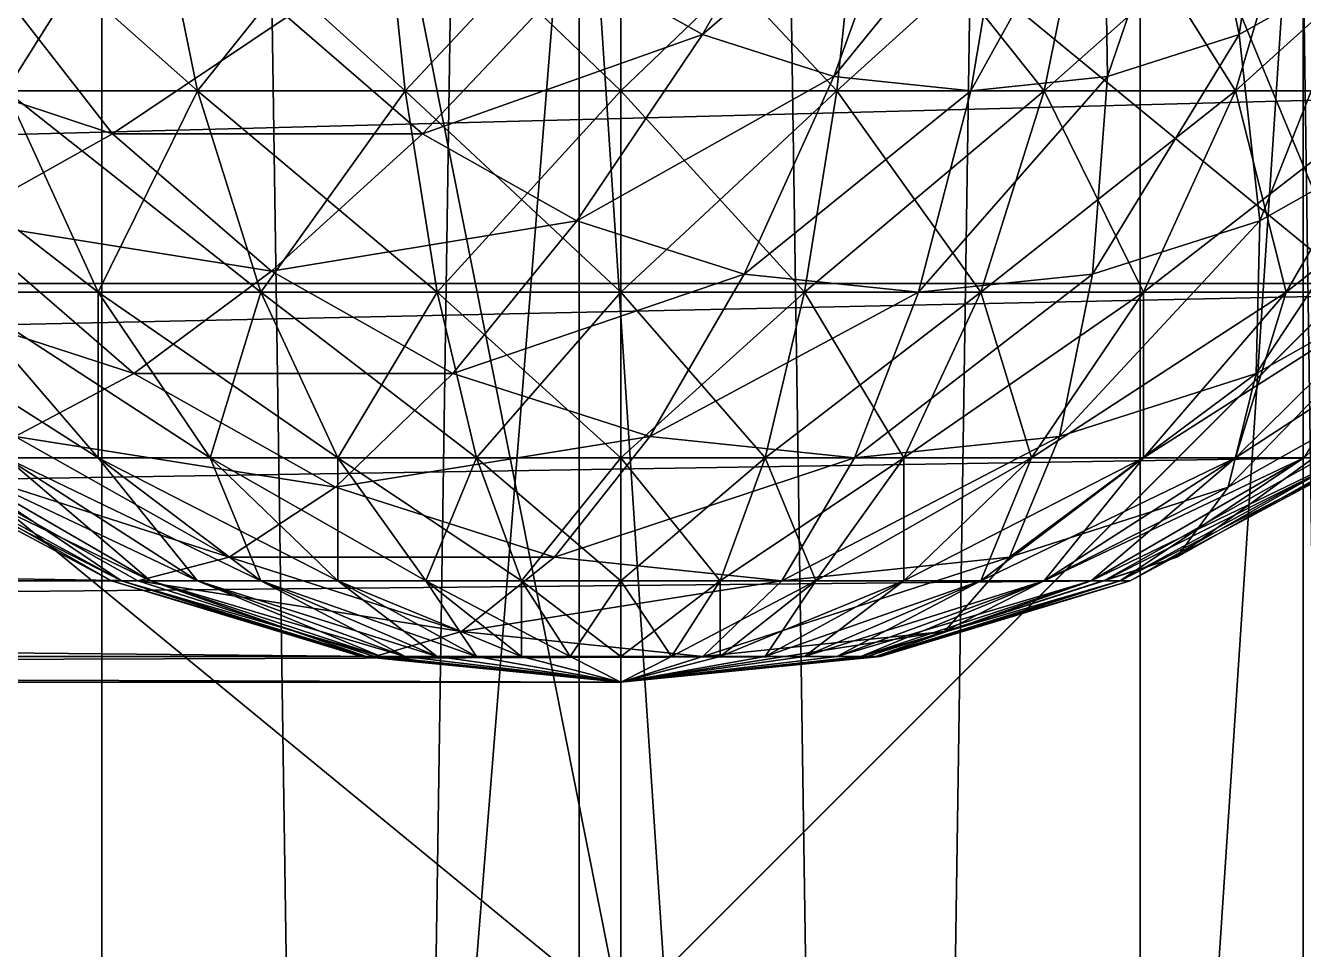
# Model space of a CAD drawing. Header units: millimetres. Extents: x -510 to 550, y -577 to 577.
# Drawn here: x 41.42 to 49.1, y 415.39 to 420.95 of the extents above; entities that cross this region are included whole.
import ezdxf

# ---------------------------------------------------------------- set-up
doc = ezdxf.new("R2010")
doc.units = ezdxf.units.MM
for name, color, linetype, true_color in [('arm_base_visual_0', 7, 'Continuous', 0xd6dee3), ('link1_visual_1', 7, 'Continuous', 0xd6dee3), ('main_case_cover', 7, 'Continuous', 0xd6dee3), ('main_case_floor_front', 7, 'Continuous', 0xd6dee3), ('middle_left_fork_-1', 7, 'Continuous', 0x5c6b75), ('middle_left_fork_top', 7, 'Continuous', 0x5c6b75), ('middle_left_support_collision', 7, 'Continuous', 0x5c6b75), ('reference_link1_joint_cover', 7, 'Continuous', 0xd6dee3), ('structure_left_middle_bridge', 7, 'Continuous', 0x5c6b75)]:
    doc.layers.add(name, color=color, linetype=linetype, true_color=true_color)

msp = doc.modelspace()

# ---------------------------------------------------------------- linework, layer by layer
at = {"layer": 'arm_base_visual_0', "true_color": 0xd6dee3}
for points in [[(-14, 356, 180), (54, 424, 180), (54, 356, 180)], [(-14, 356, 180), (-14, 424, 180), (54, 424, 180)], [(-14, 356, 220), (54, 356, 220), (54, 424, 220)], [(-14, 356, 220), (54, 424, 220), (-14, 424, 220)]]:
    msp.add_3dface(points, dxfattribs=at)
at = {"layer": 'link1_visual_1', "true_color": 0xd6dee3}
for points in [[(39.6424, 419.3969, 304.6447), (35.9095, 428.4089, 312.2215), (43.097, 424.5671, 312.2215)], [(49.3969, 419.3969, 312.2215), (43.097, 424.5671, 312.2215), (45.664, 428.4089, 320.8658)], [(49.3969, 419.3969, 312.2215), (45.664, 428.4089, 320.8658), (52.6641, 422.6641, 320.8658)], [(43.097, 424.5671, 367.7785), (33.5299, 422.6641, 375.3553), (39.6424, 419.3969, 375.3553)], [(45, 415, 304.6447), (39.6424, 419.3969, 304.6447), (43.097, 424.5671, 312.2215)], [(49.3969, 419.3969, 367.7785), (43.097, 424.5671, 367.7785), (39.6424, 419.3969, 375.3553)], [(45, 415, 304.6447), (43.097, 424.5671, 312.2215), (49.3969, 419.3969, 312.2215)], [(52.6641, 422.6641, 359.1342), (43.097, 424.5671, 367.7785), (49.3969, 419.3969, 367.7785)], [(45, 415, 375.3553), (39.6424, 419.3969, 375.3553), (35.4329, 413.097, 381.5735)], [(39.6424, 409.6424, 298.4265), (39.6424, 419.3969, 304.6447), (45, 415, 304.6447)], [(49.3969, 419.3969, 367.7785), (39.6424, 419.3969, 375.3553), (45, 415, 375.3553)], [(49.3969, 409.6424, 304.6447), (45, 415, 304.6447), (49.3969, 419.3969, 312.2215)], [(54.5671, 413.097, 367.7785), (49.3969, 419.3969, 367.7785), (45, 415, 375.3553)]]:
    msp.add_3dface(points, dxfattribs=at)
at = {"layer": 'main_case_cover', "true_color": 0xd6dee3}
for points in [[(-46, 327, 460), (326, 453, 460), (326, 327, 460)], [(-46, 327, 460), (-46, 453, 460), (326, 453, 460)], [(-46, 327, 466), (326, 327, 466), (326, 453, 466)], [(-46, 327, 466), (326, 453, 466), (-46, 453, 466)]]:
    msp.add_3dface(points, dxfattribs=at)
at = {"layer": 'main_case_floor_front', "true_color": 0xd6dee3}
for points in [[(-40, 327, 114), (320, 447, 114), (320, 327, 114)], [(-40, 327, 114), (-40, 447, 114), (320, 447, 114)], [(-40, 327, 120), (320, 327, 120), (320, 447, 120)], [(-40, 327, 120), (320, 447, 120), (-40, 447, 120)]]:
    msp.add_3dface(points, dxfattribs=at)
at = {"layer": 'middle_left_fork_-1', "true_color": 0x5c6b75}
for points in [[(48.717, 420.8938, -139.2274), (48.9508, 422.4545, -138.5261), (48.4487, 422.1716, -138.3587)], [(48.717, 420.8938, -139.2274), (49.446, 421.3045, -139.4704), (48.9508, 422.4545, -138.5261)], [(44.7609, 421.3045, -137.9087), (45.4899, 420.8938, -138.1517), (46.2258, 422.1716, -137.6178)], [(45.4899, 420.8938, -138.1517), (46.7706, 421.9974, -137.7994), (46.2258, 422.1716, -137.6178)], [(47.9261, 420.6408, -138.9638), (48.4487, 422.1716, -138.3587), (47.9039, 421.9974, -138.1771)], [(47.9261, 420.6408, -138.9638), (48.717, 420.8938, -139.2274), (48.4487, 422.1716, -138.3587)], [(45.4899, 420.8938, -138.1517), (46.2809, 420.6408, -138.4154), (46.7706, 421.9974, -137.7994)], [(46.2809, 420.6408, -138.4154), (47.3373, 421.9385, -137.9882), (46.7706, 421.9974, -137.7994)], [(47.1035, 420.5554, -138.6896), (47.9261, 420.6408, -138.9638), (47.9039, 421.9974, -138.1771)], [(47.1035, 420.5554, -138.6896), (47.9039, 421.9974, -138.1771), (47.3373, 421.9385, -137.9882)], [(6.3104, 420.5554, -282.1035), (7.0118, 421.9385, -282.3373), (52.0118, 421.9385, -147.3373)], [(6.3104, 420.5554, -282.1035), (52.0118, 421.9385, -147.3373), (51.3104, 420.5554, -147.1035)], [(46.2809, 420.6408, -138.4154), (47.1035, 420.5554, -138.6896), (47.3373, 421.9385, -137.9882)], [(40.1381, 420.8938, -140.1523), (41.9434, 420.2965, -139.2961), (41.1586, 421.3045, -139.0345)], [(41.1586, 421.3045, -139.0345), (41.9434, 420.2965, -139.2961), (42.9941, 421, -138.3685)], [(42.9941, 421, -138.3685), (43.8074, 420.2965, -138.6396), (44.7609, 421.3045, -137.9087)], [(43.8074, 420.2965, -138.6396), (45.4899, 420.8938, -138.1517), (44.7609, 421.3045, -137.9087)], [(48.8425, 419.7737, -140.318), (49.446, 421.3045, -139.4704), (48.717, 420.8938, -139.2274)], [(48.8425, 419.7737, -140.318), (49.7704, 420.2965, -140.6273), (49.446, 421.3045, -139.4704)], [(41.9434, 420.2965, -139.2961), (43.8074, 420.2965, -138.6396), (42.9941, 421, -138.3685)], [(40.1381, 420.8938, -140.1523), (41.0101, 419.7737, -140.443), (41.9434, 420.2965, -139.2961)], [(43.8074, 420.2965, -138.6396), (44.7352, 419.7737, -138.9489), (45.4899, 420.8938, -138.1517)], [(44.7352, 419.7737, -138.9489), (46.2809, 420.6408, -138.4154), (45.4899, 420.8938, -138.1517)], [(47.8358, 419.4518, -139.9824), (48.8425, 419.7737, -140.318), (48.717, 420.8938, -139.2274)], [(47.8358, 419.4518, -139.9824), (48.717, 420.8938, -139.2274), (47.9261, 420.6408, -138.9638)], [(44.7352, 419.7737, -138.9489), (45.7419, 419.4518, -139.2844), (46.2809, 420.6408, -138.4154)], [(45.7419, 419.4518, -139.2844), (47.1035, 420.5554, -138.6896), (46.2809, 420.6408, -138.4154)], [(46.7889, 419.3431, -139.6334), (47.8358, 419.4518, -139.9824), (47.9261, 420.6408, -138.9638)], [(46.7889, 419.3431, -139.6334), (47.9261, 420.6408, -138.9638), (47.1035, 420.5554, -138.6896)], [(5.3666, 419.3431, -281.7889), (6.3104, 420.5554, -282.1035), (51.3104, 420.5554, -147.1035)], [(5.3666, 419.3431, -281.7889), (51.3104, 420.5554, -147.1035), (50.3666, 419.3431, -146.7889)], [(45.7419, 419.4518, -139.2844), (46.7889, 419.3431, -139.6334), (47.1035, 420.5554, -138.6896)], [(41.0101, 419.7737, -140.443), (42.8996, 419.4693, -139.6149), (41.9434, 420.2965, -139.2961)], [(41.9434, 420.2965, -139.2961), (42.8996, 419.4693, -139.6149), (43.8074, 420.2965, -138.6396)], [(42.8996, 419.4693, -139.6149), (44.7352, 419.7737, -138.9489), (43.8074, 420.2965, -138.6396)], [(48.8204, 418.8546, -141.5885), (49.9114, 419.4693, -141.9521), (49.7704, 420.2965, -140.6273)], [(48.8204, 418.8546, -141.5885), (49.7704, 420.2965, -140.6273), (48.8425, 419.7737, -140.318)], [(40.2301, 419.4518, -141.7649), (42.0726, 418.8546, -140.7971), (41.0101, 419.7737, -140.443)], [(41.0101, 419.7737, -140.443), (42.0726, 418.8546, -140.7971), (42.8996, 419.4693, -139.6149)], [(42.8996, 419.4693, -139.6149), (43.9906, 418.8546, -139.9786), (44.7352, 419.7737, -138.9489)], [(43.9906, 418.8546, -139.9786), (45.7419, 419.4518, -139.2844), (44.7352, 419.7737, -138.9489)], [(47.6366, 418.4761, -141.1939), (48.8204, 418.8546, -141.5885), (48.8425, 419.7737, -140.318)], [(47.6366, 418.4761, -141.1939), (48.8425, 419.7737, -140.318), (47.8358, 419.4518, -139.9824)], [(40.2301, 419.4518, -141.7649), (41.3581, 418.4761, -142.1409), (42.0726, 418.8546, -140.7971)], [(42.0726, 418.8546, -140.7971), (43.9906, 418.8546, -139.9786), (42.8996, 419.4693, -139.6149)], [(43.9906, 418.8546, -139.9786), (45.1744, 418.4761, -140.3732), (45.7419, 419.4518, -139.2844)], [(45.1744, 418.4761, -140.3732), (46.7889, 419.3431, -139.6334), (45.7419, 419.4518, -139.2844)], [(46.4055, 418.3482, -140.7835), (47.6366, 418.4761, -141.1939), (47.8358, 419.4518, -139.9824)], [(46.4055, 418.3482, -140.7835), (47.8358, 419.4518, -139.9824), (46.7889, 419.3431, -139.6334)], [(48.6514, 418.1716, -142.9901), (49.8636, 418.8546, -143.3941), (49.9114, 419.4693, -141.9521)], [(48.6514, 418.1716, -142.9901), (49.9114, 419.4693, -141.9521), (48.8204, 418.8546, -141.5885)], [(4.2165, 418.3482, -281.4055), (5.3666, 419.3431, -281.7889), (50.3666, 419.3431, -146.7889)], [(4.2165, 418.3482, -281.4055), (50.3666, 419.3431, -146.7889), (49.2165, 418.3482, -146.4055)], [(45.1744, 418.4761, -140.3732), (46.4055, 418.3482, -140.7835), (46.7889, 419.3431, -139.6334)], [(41.3581, 418.4761, -142.1409), (43.2848, 418.1716, -141.2012), (42.0726, 418.8546, -140.7971)], [(42.0726, 418.8546, -140.7971), (43.2848, 418.1716, -141.2012), (43.9906, 418.8546, -139.9786)], [(43.2848, 418.1716, -141.2012), (45.1744, 418.4761, -140.3732), (43.9906, 418.8546, -139.9786)], [(47.336, 417.751, -142.5516), (48.6514, 418.1716, -142.9901), (48.8204, 418.8546, -141.5885)], [(47.336, 417.751, -142.5516), (48.8204, 418.8546, -141.5885), (47.6366, 418.4761, -141.1939)], [(48.3421, 417.751, -144.4689), (49.629, 418.4761, -144.8979), (49.8636, 418.8546, -143.3941)], [(48.3421, 417.751, -144.4689), (49.8636, 418.8546, -143.3941), (48.6514, 418.1716, -142.9901)], [(40.7835, 418.3482, -143.5945), (42.645, 417.751, -142.5698), (41.3581, 418.4761, -142.1409)], [(41.3581, 418.4761, -142.1409), (42.645, 417.751, -142.5698), (43.2848, 418.1716, -141.2012)], [(43.2848, 418.1716, -141.2012), (44.6002, 417.751, -141.6397), (45.1744, 418.4761, -140.3732)], [(44.6002, 417.751, -141.6397), (46.4055, 418.3482, -140.7835), (45.1744, 418.4761, -140.3732)], [(45.9681, 417.609, -142.0956), (47.336, 417.751, -142.5516), (47.6366, 418.4761, -141.1939)], [(45.9681, 417.609, -142.0956), (47.6366, 418.4761, -141.1939), (46.4055, 418.3482, -140.7835)], [(47.9044, 417.609, -145.9681), (49.2165, 418.3482, -146.4055), (49.629, 418.4761, -144.8979)], [(47.9044, 417.609, -145.9681), (49.629, 418.4761, -144.8979), (48.3421, 417.751, -144.4689)], [(-4.2165, 418.3482, -278.5945), (-2.9044, 417.609, -279.0319), (42.0956, 417.609, -144.0319)], [(-4.2165, 418.3482, -278.5945), (42.0956, 417.609, -144.0319), (40.7835, 418.3482, -143.5945)], [(2.9044, 417.609, -280.9681), (4.2165, 418.3482, -281.4055), (49.2165, 418.3482, -146.4055)], [(2.9044, 417.609, -280.9681), (49.2165, 418.3482, -146.4055), (47.9044, 417.609, -145.9681)], [(40.7835, 418.3482, -143.5945), (42.0956, 417.609, -144.0319), (42.645, 417.751, -142.5698)], [(44.6002, 417.751, -141.6397), (45.9681, 417.609, -142.0956), (46.4055, 418.3482, -140.7835)], [(42.645, 417.751, -142.5698), (44.6002, 417.751, -141.6397), (43.2848, 418.1716, -141.2012)], [(46.9457, 417.3045, -144.0034), (48.3421, 417.751, -144.4689), (48.6514, 418.1716, -142.9901)], [(46.9457, 417.3045, -144.0034), (48.6514, 418.1716, -142.9901), (47.336, 417.751, -142.5516)], [(42.0956, 417.609, -144.0319), (44.0414, 417.3045, -143.0353), (42.645, 417.751, -142.5698)], [(42.645, 417.751, -142.5698), (44.0414, 417.3045, -143.0353), (44.6002, 417.751, -141.6397)], [(44.0414, 417.3045, -143.0353), (45.9681, 417.609, -142.0956), (44.6002, 417.751, -141.6397)], [(45.4935, 417.1537, -143.5194), (46.9457, 417.3045, -144.0034), (47.336, 417.751, -142.5516)], [(45.4935, 417.1537, -143.5194), (47.336, 417.751, -142.5516), (45.9681, 417.609, -142.0956)], [(46.4806, 417.1537, -145.4935), (47.9044, 417.609, -145.9681), (48.3421, 417.751, -144.4689)], [(46.4806, 417.1537, -145.4935), (48.3421, 417.751, -144.4689), (46.9457, 417.3045, -144.0034)], [(-2.9044, 417.609, -279.0319), (-1.4806, 417.1537, -279.5065), (43.5194, 417.1537, -144.5065)], [(-2.9044, 417.609, -279.0319), (43.5194, 417.1537, -144.5065), (42.0956, 417.609, -144.0319)], [(1.4806, 417.1537, -280.4935), (2.9044, 417.609, -280.9681), (47.9044, 417.609, -145.9681)], [(1.4806, 417.1537, -280.4935), (47.9044, 417.609, -145.9681), (46.4806, 417.1537, -145.4935)], [(42.0956, 417.609, -144.0319), (43.5194, 417.1537, -144.5065), (44.0414, 417.3045, -143.0353)], [(44.0414, 417.3045, -143.0353), (45.4935, 417.1537, -143.5194), (45.9681, 417.609, -142.0956)], [(43.5194, 417.1537, -144.5065), (45.4935, 417.1537, -143.5194), (44.0414, 417.3045, -143.0353)], [(45, 417, -145), (46.4806, 417.1537, -145.4935), (46.9457, 417.3045, -144.0034)], [(45, 417, -145), (46.9457, 417.3045, -144.0034), (45.4935, 417.1537, -143.5194)], [(-1.4806, 417.1537, -279.5065), (0, 417, -280), (45, 417, -145)], [(-1.4806, 417.1537, -279.5065), (45, 417, -145), (43.5194, 417.1537, -144.5065)], [(0, 417, -280), (1.4806, 417.1537, -280.4935), (46.4806, 417.1537, -145.4935)], [(0, 417, -280), (46.4806, 417.1537, -145.4935), (45, 417, -145)], [(43.5194, 417.1537, -144.5065), (45, 417, -145), (45.4935, 417.1537, -143.5194)]]:
    msp.add_3dface(points, dxfattribs=at)
at = {"layer": 'middle_left_fork_top', "true_color": 0x5c6b75}
for points in [[(42.1716, 421.9385, -138.1716), (40.8938, 421.9385, -138.8546), (41.3045, 420.5554, -139.4693)], [(40.8938, 421.9385, -151.1454), (42.1716, 421.9385, -151.8284), (42.4545, 420.5554, -151.1454)], [(40.8938, 421.9385, -151.1454), (42.4545, 420.5554, -151.1454), (41.3045, 420.5554, -150.5307)], [(42.1716, 421.9385, -138.1716), (41.3045, 420.5554, -139.4693), (42.4545, 420.5554, -138.8546)], [(43.5581, 421.9385, -137.751), (42.1716, 421.9385, -138.1716), (42.4545, 420.5554, -138.8546)], [(42.1716, 421.9385, -151.8284), (43.5581, 421.9385, -152.249), (43.7023, 420.5554, -151.5239)], [(42.1716, 421.9385, -151.8284), (43.7023, 420.5554, -151.5239), (42.4545, 420.5554, -151.1454)], [(43.5581, 421.9385, -137.751), (42.4545, 420.5554, -138.8546), (43.7023, 420.5554, -138.4761)], [(45, 421.9385, -137.609), (43.5581, 421.9385, -137.751), (43.7023, 420.5554, -138.4761)], [(43.5581, 421.9385, -152.249), (45, 421.9385, -152.391), (45, 420.5554, -151.6518)], [(43.5581, 421.9385, -152.249), (45, 420.5554, -151.6518), (43.7023, 420.5554, -151.5239)], [(45, 421.9385, -137.609), (43.7023, 420.5554, -138.4761), (45, 420.5554, -138.3482)], [(46.4419, 421.9385, -137.751), (45, 421.9385, -137.609), (45, 420.5554, -138.3482)], [(46.4419, 421.9385, -137.751), (45, 420.5554, -138.3482), (46.2977, 420.5554, -138.4761)], [(45, 421.9385, -152.391), (46.4419, 421.9385, -152.249), (46.2977, 420.5554, -151.5239)], [(45, 421.9385, -152.391), (46.2977, 420.5554, -151.5239), (45, 420.5554, -151.6518)], [(47.8284, 421.9385, -138.1716), (46.4419, 421.9385, -137.751), (46.2977, 420.5554, -138.4761)], [(47.8284, 421.9385, -138.1716), (46.2977, 420.5554, -138.4761), (47.5455, 420.5554, -138.8546)], [(46.4419, 421.9385, -152.249), (47.5455, 420.5554, -151.1454), (46.2977, 420.5554, -151.5239)], [(46.4419, 421.9385, -152.249), (47.8284, 421.9385, -151.8284), (47.5455, 420.5554, -151.1454)], [(49.1062, 421.9385, -138.8546), (47.8284, 421.9385, -138.1716), (47.5455, 420.5554, -138.8546)], [(49.1062, 421.9385, -138.8546), (47.5455, 420.5554, -138.8546), (48.6955, 420.5554, -139.4693)], [(47.8284, 421.9385, -151.8284), (48.6955, 420.5554, -150.5307), (47.5455, 420.5554, -151.1454)], [(47.8284, 421.9385, -151.8284), (49.1062, 421.9385, -151.1454), (48.6955, 420.5554, -150.5307)], [(50.2263, 421.9385, -139.7737), (49.1062, 421.9385, -138.8546), (48.6955, 420.5554, -139.4693)], [(50.2263, 421.9385, -139.7737), (48.6955, 420.5554, -139.4693), (49.7035, 420.5554, -140.2965)], [(49.1062, 421.9385, -151.1454), (49.7035, 420.5554, -149.7035), (48.6955, 420.5554, -150.5307)], [(40.2965, 420.5554, -149.7035), (41.3045, 420.5554, -150.5307), (41.8572, 419.3431, -149.7035)], [(40.2965, 420.5554, -149.7035), (41.8572, 419.3431, -149.7035), (41, 419.3431, -149)], [(41.3045, 420.5554, -139.4693), (41, 419.3431, -141), (41.8572, 419.3431, -140.2965)], [(42.4545, 420.5554, -138.8546), (41.3045, 420.5554, -139.4693), (41.8572, 419.3431, -140.2965)], [(41.3045, 420.5554, -150.5307), (42.4545, 420.5554, -151.1454), (42.8352, 419.3431, -150.2263)], [(41.3045, 420.5554, -150.5307), (42.8352, 419.3431, -150.2263), (41.8572, 419.3431, -149.7035)], [(42.4545, 420.5554, -138.8546), (41.8572, 419.3431, -140.2965), (42.8352, 419.3431, -139.7737)], [(43.7023, 420.5554, -138.4761), (42.4545, 420.5554, -138.8546), (42.8352, 419.3431, -139.7737)], [(42.4545, 420.5554, -151.1454), (43.7023, 420.5554, -151.5239), (43.8964, 419.3431, -150.5482)], [(42.4545, 420.5554, -151.1454), (43.8964, 419.3431, -150.5482), (42.8352, 419.3431, -150.2263)], [(43.7023, 420.5554, -138.4761), (42.8352, 419.3431, -139.7737), (43.8964, 419.3431, -139.4518)], [(45, 420.5554, -138.3482), (43.7023, 420.5554, -138.4761), (43.8964, 419.3431, -139.4518)], [(43.7023, 420.5554, -151.5239), (45, 420.5554, -151.6518), (45, 419.3431, -150.6569)], [(43.7023, 420.5554, -151.5239), (45, 419.3431, -150.6569), (43.8964, 419.3431, -150.5482)], [(45, 420.5554, -138.3482), (43.8964, 419.3431, -139.4518), (45, 419.3431, -139.3431)], [(46.2977, 420.5554, -138.4761), (45, 420.5554, -138.3482), (45, 419.3431, -139.3431)], [(46.2977, 420.5554, -138.4761), (45, 419.3431, -139.3431), (46.1036, 419.3431, -139.4518)], [(45, 420.5554, -151.6518), (46.2977, 420.5554, -151.5239), (46.1036, 419.3431, -150.5482)], [(45, 420.5554, -151.6518), (46.1036, 419.3431, -150.5482), (45, 419.3431, -150.6569)], [(47.5455, 420.5554, -138.8546), (46.2977, 420.5554, -138.4761), (46.1036, 419.3431, -139.4518)], [(47.5455, 420.5554, -138.8546), (46.1036, 419.3431, -139.4518), (47.1648, 419.3431, -139.7737)], [(46.2977, 420.5554, -151.5239), (47.1648, 419.3431, -150.2263), (46.1036, 419.3431, -150.5482)], [(46.2977, 420.5554, -151.5239), (47.5455, 420.5554, -151.1454), (47.1648, 419.3431, -150.2263)], [(48.6955, 420.5554, -139.4693), (47.5455, 420.5554, -138.8546), (47.1648, 419.3431, -139.7737)], [(48.6955, 420.5554, -139.4693), (47.1648, 419.3431, -139.7737), (48.1428, 419.3431, -140.2965)], [(47.5455, 420.5554, -151.1454), (48.1428, 419.3431, -149.7035), (47.1648, 419.3431, -150.2263)], [(47.5455, 420.5554, -151.1454), (48.6955, 420.5554, -150.5307), (48.1428, 419.3431, -149.7035)], [(49.7035, 420.5554, -140.2965), (48.6955, 420.5554, -139.4693), (48.1428, 419.3431, -140.2965)], [(49.7035, 420.5554, -140.2965), (48.1428, 419.3431, -140.2965), (49, 419.3431, -141)], [(48.6955, 420.5554, -150.5307), (49, 419.3431, -149), (48.1428, 419.3431, -149.7035)], [(48.6955, 420.5554, -150.5307), (49.7035, 420.5554, -149.7035), (49, 419.3431, -149)], [(50.5307, 420.5554, -141.3045), (49.7035, 420.5554, -140.2965), (49, 419.3431, -141)], [(50.5307, 420.5554, -141.3045), (49, 419.3431, -141), (49.7035, 419.3431, -141.8572)], [(49.7035, 420.5554, -149.7035), (49.7035, 419.3431, -148.1428), (49, 419.3431, -149)], [(40.2965, 419.3431, -148.1428), (41, 419.3431, -149), (41.8572, 418.3482, -148.1428)], [(40.2965, 419.3431, -148.1428), (41.8572, 418.3482, -148.1428), (41.3045, 418.3482, -147.4693)], [(41.8572, 419.3431, -140.2965), (41, 419.3431, -141), (41.8572, 418.3482, -141.8572)], [(41, 419.3431, -141), (41.3045, 418.3482, -142.5307), (41.8572, 418.3482, -141.8572)], [(41, 419.3431, -149), (41.8572, 419.3431, -149.7035), (42.5307, 418.3482, -148.6955)], [(41, 419.3431, -149), (42.5307, 418.3482, -148.6955), (41.8572, 418.3482, -148.1428)], [(42.8352, 419.3431, -139.7737), (41.8572, 419.3431, -140.2965), (42.5307, 418.3482, -141.3045)], [(41.8572, 419.3431, -140.2965), (41.8572, 418.3482, -141.8572), (42.5307, 418.3482, -141.3045)], [(41.8572, 419.3431, -149.7035), (42.8352, 419.3431, -150.2263), (43.2991, 418.3482, -149.1062)], [(41.8572, 419.3431, -149.7035), (43.2991, 418.3482, -149.1062), (42.5307, 418.3482, -148.6955)], [(42.8352, 419.3431, -139.7737), (42.5307, 418.3482, -141.3045), (43.2991, 418.3482, -140.8938)], [(43.8964, 419.3431, -139.4518), (42.8352, 419.3431, -139.7737), (43.2991, 418.3482, -140.8938)], [(42.8352, 419.3431, -150.2263), (43.8964, 419.3431, -150.5482), (44.1329, 418.3482, -149.3592)], [(42.8352, 419.3431, -150.2263), (44.1329, 418.3482, -149.3592), (43.2991, 418.3482, -149.1062)], [(43.8964, 419.3431, -139.4518), (43.2991, 418.3482, -140.8938), (44.1329, 418.3482, -140.6408)], [(45, 419.3431, -139.3431), (43.8964, 419.3431, -139.4518), (44.1329, 418.3482, -140.6408)], [(43.8964, 419.3431, -150.5482), (45, 419.3431, -150.6569), (45, 418.3482, -149.4446)], [(43.8964, 419.3431, -150.5482), (45, 418.3482, -149.4446), (44.1329, 418.3482, -149.3592)], [(45, 419.3431, -139.3431), (44.1329, 418.3482, -140.6408), (45, 418.3482, -140.5554)], [(46.1036, 419.3431, -139.4518), (45, 419.3431, -139.3431), (45, 418.3482, -140.5554)], [(46.1036, 419.3431, -139.4518), (45, 418.3482, -140.5554), (45.8671, 418.3482, -140.6408)], [(45, 419.3431, -150.6569), (46.1036, 419.3431, -150.5482), (45.8671, 418.3482, -149.3592)], [(45, 419.3431, -150.6569), (45.8671, 418.3482, -149.3592), (45, 418.3482, -149.4446)], [(47.1648, 419.3431, -139.7737), (46.1036, 419.3431, -139.4518), (45.8671, 418.3482, -140.6408)], [(47.1648, 419.3431, -139.7737), (45.8671, 418.3482, -140.6408), (46.7009, 418.3482, -140.8938)], [(46.1036, 419.3431, -150.5482), (46.7009, 418.3482, -149.1062), (45.8671, 418.3482, -149.3592)], [(46.1036, 419.3431, -150.5482), (47.1648, 419.3431, -150.2263), (46.7009, 418.3482, -149.1062)], [(48.1428, 419.3431, -140.2965), (47.1648, 419.3431, -139.7737), (46.7009, 418.3482, -140.8938)], [(48.1428, 419.3431, -140.2965), (46.7009, 418.3482, -140.8938), (47.4693, 418.3482, -141.3045)], [(47.1648, 419.3431, -150.2263), (47.4693, 418.3482, -148.6955), (46.7009, 418.3482, -149.1062)], [(47.1648, 419.3431, -150.2263), (48.1428, 419.3431, -149.7035), (47.4693, 418.3482, -148.6955)], [(49, 419.3431, -141), (48.1428, 419.3431, -140.2965), (47.4693, 418.3482, -141.3045)], [(49, 419.3431, -141), (47.4693, 418.3482, -141.3045), (48.1428, 418.3482, -141.8572)], [(48.1428, 419.3431, -149.7035), (48.1428, 418.3482, -148.1428), (47.4693, 418.3482, -148.6955)], [(49.7035, 419.3431, -141.8572), (49, 419.3431, -141), (48.1428, 418.3482, -141.8572)], [(49.7035, 419.3431, -141.8572), (48.1428, 418.3482, -141.8572), (48.6955, 418.3482, -142.5307)], [(48.1428, 419.3431, -149.7035), (49, 419.3431, -149), (48.1428, 418.3482, -148.1428)], [(49, 419.3431, -149), (48.6955, 418.3482, -147.4693), (48.1428, 418.3482, -148.1428)], [(50.2263, 419.3431, -142.8352), (49.7035, 419.3431, -141.8572), (48.6955, 418.3482, -142.5307)], [(50.2263, 419.3431, -142.8352), (48.6955, 418.3482, -142.5307), (49.1062, 418.3482, -143.2991)], [(49, 419.3431, -149), (49.7035, 419.3431, -148.1428), (48.6955, 418.3482, -147.4693)], [(49.7035, 419.3431, -148.1428), (49.1062, 418.3482, -146.7009), (48.6955, 418.3482, -147.4693)], [(40.6408, 418.3482, -144.1329), (40.5554, 418.3482, -145), (41.9385, 417.609, -145)], [(40.5554, 418.3482, -145), (40.6408, 418.3482, -145.8671), (41.9974, 417.609, -145.5973)], [(40.5554, 418.3482, -145), (41.9974, 417.609, -145.5973), (41.9385, 417.609, -145)], [(40.8938, 418.3482, -143.2991), (40.6408, 418.3482, -144.1329), (41.9974, 417.609, -144.4027)], [(40.6408, 418.3482, -144.1329), (41.9385, 417.609, -145), (41.9974, 417.609, -144.4027)], [(40.6408, 418.3482, -145.8671), (40.8938, 418.3482, -146.7009), (42.1716, 417.609, -146.1716)], [(40.6408, 418.3482, -145.8671), (42.1716, 417.609, -146.1716), (41.9974, 417.609, -145.5973)], [(41.3045, 418.3482, -142.5307), (40.8938, 418.3482, -143.2991), (42.1716, 417.609, -143.8284)], [(40.8938, 418.3482, -143.2991), (41.9974, 417.609, -144.4027), (42.1716, 417.609, -143.8284)], [(40.8938, 418.3482, -146.7009), (41.3045, 418.3482, -147.4693), (42.4545, 417.609, -146.7009)], [(40.8938, 418.3482, -146.7009), (42.4545, 417.609, -146.7009), (42.1716, 417.609, -146.1716)], [(41.8572, 418.3482, -141.8572), (41.3045, 418.3482, -142.5307), (42.4545, 417.609, -143.2991)], [(41.3045, 418.3482, -142.5307), (42.1716, 417.609, -143.8284), (42.4545, 417.609, -143.2991)], [(41.3045, 418.3482, -147.4693), (41.8572, 418.3482, -148.1428), (42.8352, 417.609, -147.1648)], [(41.3045, 418.3482, -147.4693), (42.8352, 417.609, -147.1648), (42.4545, 417.609, -146.7009)], [(42.5307, 418.3482, -141.3045), (41.8572, 418.3482, -141.8572), (42.8352, 417.609, -142.8352)], [(41.8572, 418.3482, -141.8572), (42.4545, 417.609, -143.2991), (42.8352, 417.609, -142.8352)], [(41.8572, 418.3482, -148.1428), (42.5307, 418.3482, -148.6955), (43.2991, 417.609, -147.5455)], [(41.8572, 418.3482, -148.1428), (43.2991, 417.609, -147.5455), (42.8352, 417.609, -147.1648)], [(43.2991, 418.3482, -140.8938), (42.5307, 418.3482, -141.3045), (43.2991, 417.609, -142.4545)], [(42.5307, 418.3482, -141.3045), (42.8352, 417.609, -142.8352), (43.2991, 417.609, -142.4545)], [(42.5307, 418.3482, -148.6955), (43.2991, 418.3482, -149.1062), (43.8284, 417.609, -147.8284)], [(42.5307, 418.3482, -148.6955), (43.8284, 417.609, -147.8284), (43.2991, 417.609, -147.5455)], [(44.1329, 418.3482, -140.6408), (43.2991, 418.3482, -140.8938), (43.8284, 417.609, -142.1716)], [(43.2991, 418.3482, -140.8938), (43.2991, 417.609, -142.4545), (43.8284, 417.609, -142.1716)], [(43.2991, 418.3482, -149.1062), (44.1329, 418.3482, -149.3592), (44.4027, 417.609, -148.0026)], [(43.2991, 418.3482, -149.1062), (44.4027, 417.609, -148.0026), (43.8284, 417.609, -147.8284)], [(44.1329, 418.3482, -140.6408), (43.8284, 417.609, -142.1716), (44.4027, 417.609, -141.9974)], [(45, 418.3482, -140.5554), (44.1329, 418.3482, -140.6408), (44.4027, 417.609, -141.9974)], [(44.1329, 418.3482, -149.3592), (45, 418.3482, -149.4446), (45, 417.609, -148.0615)], [(44.1329, 418.3482, -149.3592), (45, 417.609, -148.0615), (44.4027, 417.609, -148.0026)], [(45, 418.3482, -140.5554), (44.4027, 417.609, -141.9974), (45, 417.609, -141.9385)], [(45.8671, 418.3482, -140.6408), (45, 418.3482, -140.5554), (45, 417.609, -141.9385)], [(45.8671, 418.3482, -140.6408), (45, 417.609, -141.9385), (45.5973, 417.609, -141.9974)], [(45, 418.3482, -149.4446), (45.8671, 418.3482, -149.3592), (45.5973, 417.609, -148.0026)], [(45, 418.3482, -149.4446), (45.5973, 417.609, -148.0026), (45, 417.609, -148.0615)], [(46.7009, 418.3482, -140.8938), (45.8671, 418.3482, -140.6408), (45.5973, 417.609, -141.9974)], [(46.7009, 418.3482, -140.8938), (45.5973, 417.609, -141.9974), (46.1716, 417.609, -142.1716)], [(45.8671, 418.3482, -149.3592), (46.1716, 417.609, -147.8284), (45.5973, 417.609, -148.0026)], [(45.8671, 418.3482, -149.3592), (46.7009, 418.3482, -149.1062), (46.1716, 417.609, -147.8284)], [(47.4693, 418.3482, -141.3045), (46.7009, 418.3482, -140.8938), (46.1716, 417.609, -142.1716)], [(47.4693, 418.3482, -141.3045), (46.1716, 417.609, -142.1716), (46.7009, 417.609, -142.4545)], [(46.7009, 418.3482, -149.1062), (46.7009, 417.609, -147.5455), (46.1716, 417.609, -147.8284)], [(48.1428, 418.3482, -141.8572), (47.4693, 418.3482, -141.3045), (46.7009, 417.609, -142.4545)], [(48.1428, 418.3482, -141.8572), (46.7009, 417.609, -142.4545), (47.1648, 417.609, -142.8352)], [(46.7009, 418.3482, -149.1062), (47.4693, 418.3482, -148.6955), (46.7009, 417.609, -147.5455)], [(47.4693, 418.3482, -148.6955), (47.1648, 417.609, -147.1648), (46.7009, 417.609, -147.5455)], [(48.6955, 418.3482, -142.5307), (48.1428, 418.3482, -141.8572), (47.1648, 417.609, -142.8352)], [(48.6955, 418.3482, -142.5307), (47.1648, 417.609, -142.8352), (47.5455, 417.609, -143.2991)], [(47.4693, 418.3482, -148.6955), (48.1428, 418.3482, -148.1428), (47.1648, 417.609, -147.1648)], [(48.1428, 418.3482, -148.1428), (47.5455, 417.609, -146.7009), (47.1648, 417.609, -147.1648)], [(49.1062, 418.3482, -143.2991), (48.6955, 418.3482, -142.5307), (47.5455, 417.609, -143.2991)], [(49.1062, 418.3482, -143.2991), (47.5455, 417.609, -143.2991), (47.8284, 417.609, -143.8284)], [(48.1428, 418.3482, -148.1428), (48.6955, 418.3482, -147.4693), (47.5455, 417.609, -146.7009)], [(48.6955, 418.3482, -147.4693), (47.8284, 417.609, -146.1716), (47.5455, 417.609, -146.7009)], [(49.3592, 418.3482, -144.1329), (49.1062, 418.3482, -143.2991), (47.8284, 417.609, -143.8284)], [(49.3592, 418.3482, -144.1329), (47.8284, 417.609, -143.8284), (48.0026, 417.609, -144.4027)], [(48.6955, 418.3482, -147.4693), (49.1062, 418.3482, -146.7009), (47.8284, 417.609, -146.1716)], [(49.1062, 418.3482, -146.7009), (48.0026, 417.609, -145.5973), (47.8284, 417.609, -146.1716)], [(49.4446, 418.3482, -145), (49.3592, 418.3482, -144.1329), (48.0026, 417.609, -144.4027)], [(49.4446, 418.3482, -145), (48.0026, 417.609, -144.4027), (48.0615, 417.609, -145)], [(49.1062, 418.3482, -146.7009), (49.3592, 418.3482, -145.8671), (48.0026, 417.609, -145.5973)], [(49.3592, 418.3482, -145.8671), (48.0615, 417.609, -145), (48.0026, 417.609, -145.5973)], [(49.3592, 418.3482, -145.8671), (49.4446, 418.3482, -145), (48.0615, 417.609, -145)], [(41.9974, 417.609, -144.4027), (41.9385, 417.609, -145), (43.4393, 417.1537, -145)], [(41.9385, 417.609, -145), (41.9974, 417.609, -145.5973), (43.4693, 417.1537, -145.3045)], [(41.9385, 417.609, -145), (43.4693, 417.1537, -145.3045), (43.4393, 417.1537, -145)], [(42.1716, 417.609, -143.8284), (41.9974, 417.609, -144.4027), (43.4693, 417.1537, -144.6955)], [(41.9974, 417.609, -144.4027), (43.4393, 417.1537, -145), (43.4693, 417.1537, -144.6955)], [(41.9974, 417.609, -145.5973), (42.1716, 417.609, -146.1716), (43.5581, 417.1537, -145.5973)], [(41.9974, 417.609, -145.5973), (43.5581, 417.1537, -145.5973), (43.4693, 417.1537, -145.3045)], [(42.4545, 417.609, -143.2991), (42.1716, 417.609, -143.8284), (43.5581, 417.1537, -144.4027)], [(42.1716, 417.609, -143.8284), (43.4693, 417.1537, -144.6955), (43.5581, 417.1537, -144.4027)], [(42.1716, 417.609, -146.1716), (42.4545, 417.609, -146.7009), (43.7023, 417.1537, -145.8671)], [(42.1716, 417.609, -146.1716), (43.7023, 417.1537, -145.8671), (43.5581, 417.1537, -145.5973)], [(42.8352, 417.609, -142.8352), (42.4545, 417.609, -143.2991), (43.7023, 417.1537, -144.1329)], [(42.4545, 417.609, -143.2991), (43.5581, 417.1537, -144.4027), (43.7023, 417.1537, -144.1329)], [(42.4545, 417.609, -146.7009), (42.8352, 417.609, -147.1648), (43.8964, 417.1537, -146.1036)], [(42.4545, 417.609, -146.7009), (43.8964, 417.1537, -146.1036), (43.7023, 417.1537, -145.8671)], [(43.2991, 417.609, -142.4545), (42.8352, 417.609, -142.8352), (43.8964, 417.1537, -143.8964)], [(42.8352, 417.609, -142.8352), (43.7023, 417.1537, -144.1329), (43.8964, 417.1537, -143.8964)], [(42.8352, 417.609, -147.1648), (43.2991, 417.609, -147.5455), (44.1329, 417.1537, -146.2977)], [(42.8352, 417.609, -147.1648), (44.1329, 417.1537, -146.2977), (43.8964, 417.1537, -146.1036)], [(43.8284, 417.609, -142.1716), (43.2991, 417.609, -142.4545), (44.1329, 417.1537, -143.7023)], [(43.2991, 417.609, -142.4545), (43.8964, 417.1537, -143.8964), (44.1329, 417.1537, -143.7023)], [(43.2991, 417.609, -147.5455), (43.8284, 417.609, -147.8284), (44.4027, 417.1537, -146.4419)], [(43.2991, 417.609, -147.5455), (44.4027, 417.1537, -146.4419), (44.1329, 417.1537, -146.2977)], [(44.4027, 417.609, -141.9974), (43.8284, 417.609, -142.1716), (44.4027, 417.1537, -143.5581)], [(43.8284, 417.609, -142.1716), (44.1329, 417.1537, -143.7023), (44.4027, 417.1537, -143.5581)], [(43.8284, 417.609, -147.8284), (44.4027, 417.609, -148.0026), (44.6955, 417.1537, -146.5307)], [(43.8284, 417.609, -147.8284), (44.6955, 417.1537, -146.5307), (44.4027, 417.1537, -146.4419)], [(45, 417.609, -141.9385), (44.4027, 417.609, -141.9974), (44.6955, 417.1537, -143.4693)], [(44.4027, 417.609, -141.9974), (44.4027, 417.1537, -143.5581), (44.6955, 417.1537, -143.4693)], [(44.4027, 417.609, -148.0026), (45, 417.609, -148.0615), (45, 417.1537, -146.5607)], [(44.4027, 417.609, -148.0026), (45, 417.1537, -146.5607), (44.6955, 417.1537, -146.5307)], [(45, 417.609, -141.9385), (44.6955, 417.1537, -143.4693), (45, 417.1537, -143.4393)], [(45.5973, 417.609, -141.9974), (45, 417.609, -141.9385), (45, 417.1537, -143.4393)], [(45.5973, 417.609, -141.9974), (45, 417.1537, -143.4393), (45.3045, 417.1537, -143.4693)], [(45, 417.609, -148.0615), (45.5973, 417.609, -148.0026), (45.3045, 417.1537, -146.5307)], [(45, 417.609, -148.0615), (45.3045, 417.1537, -146.5307), (45, 417.1537, -146.5607)], [(46.1716, 417.609, -142.1716), (45.5973, 417.609, -141.9974), (45.3045, 417.1537, -143.4693)], [(46.1716, 417.609, -142.1716), (45.3045, 417.1537, -143.4693), (45.5973, 417.1537, -143.5581)], [(45.5973, 417.609, -148.0026), (45.5973, 417.1537, -146.4419), (45.3045, 417.1537, -146.5307)], [(46.7009, 417.609, -142.4545), (46.1716, 417.609, -142.1716), (45.5973, 417.1537, -143.5581)], [(46.7009, 417.609, -142.4545), (45.5973, 417.1537, -143.5581), (45.8671, 417.1537, -143.7023)], [(45.5973, 417.609, -148.0026), (46.1716, 417.609, -147.8284), (45.5973, 417.1537, -146.4419)], [(46.1716, 417.609, -147.8284), (45.8671, 417.1537, -146.2977), (45.5973, 417.1537, -146.4419)], [(47.1648, 417.609, -142.8352), (46.7009, 417.609, -142.4545), (45.8671, 417.1537, -143.7023)], [(47.1648, 417.609, -142.8352), (45.8671, 417.1537, -143.7023), (46.1036, 417.1537, -143.8964)], [(46.1716, 417.609, -147.8284), (46.7009, 417.609, -147.5455), (45.8671, 417.1537, -146.2977)], [(46.7009, 417.609, -147.5455), (46.1036, 417.1537, -146.1036), (45.8671, 417.1537, -146.2977)], [(47.5455, 417.609, -143.2991), (47.1648, 417.609, -142.8352), (46.1036, 417.1537, -143.8964)], [(47.5455, 417.609, -143.2991), (46.1036, 417.1537, -143.8964), (46.2977, 417.1537, -144.1329)], [(46.7009, 417.609, -147.5455), (47.1648, 417.609, -147.1648), (46.1036, 417.1537, -146.1036)], [(47.1648, 417.609, -147.1648), (46.2977, 417.1537, -145.8671), (46.1036, 417.1537, -146.1036)], [(47.8284, 417.609, -143.8284), (47.5455, 417.609, -143.2991), (46.2977, 417.1537, -144.1329)], [(47.8284, 417.609, -143.8284), (46.2977, 417.1537, -144.1329), (46.4419, 417.1537, -144.4027)], [(47.1648, 417.609, -147.1648), (47.5455, 417.609, -146.7009), (46.2977, 417.1537, -145.8671)], [(47.5455, 417.609, -146.7009), (46.4419, 417.1537, -145.5973), (46.2977, 417.1537, -145.8671)], [(48.0026, 417.609, -144.4027), (47.8284, 417.609, -143.8284), (46.4419, 417.1537, -144.4027)], [(48.0026, 417.609, -144.4027), (46.4419, 417.1537, -144.4027), (46.5307, 417.1537, -144.6955)], [(47.5455, 417.609, -146.7009), (47.8284, 417.609, -146.1716), (46.4419, 417.1537, -145.5973)], [(47.8284, 417.609, -146.1716), (46.5307, 417.1537, -145.3045), (46.4419, 417.1537, -145.5973)], [(48.0615, 417.609, -145), (48.0026, 417.609, -144.4027), (46.5307, 417.1537, -144.6955)], [(48.0615, 417.609, -145), (46.5307, 417.1537, -144.6955), (46.5607, 417.1537, -145)], [(47.8284, 417.609, -146.1716), (48.0026, 417.609, -145.5973), (46.5307, 417.1537, -145.3045)], [(48.0026, 417.609, -145.5973), (46.5607, 417.1537, -145), (46.5307, 417.1537, -145.3045)], [(48.0026, 417.609, -145.5973), (48.0615, 417.609, -145), (46.5607, 417.1537, -145)], [(43.4693, 417.1537, -144.6955), (43.4393, 417.1537, -145), (45, 417, -145)], [(43.4393, 417.1537, -145), (43.4693, 417.1537, -145.3045), (45, 417, -145)], [(43.5581, 417.1537, -144.4027), (43.4693, 417.1537, -144.6955), (45, 417, -145)], [(43.4693, 417.1537, -145.3045), (43.5581, 417.1537, -145.5973), (45, 417, -145)], [(43.7023, 417.1537, -144.1329), (43.5581, 417.1537, -144.4027), (45, 417, -145)], [(43.5581, 417.1537, -145.5973), (43.7023, 417.1537, -145.8671), (45, 417, -145)], [(43.8964, 417.1537, -143.8964), (43.7023, 417.1537, -144.1329), (45, 417, -145)], [(43.7023, 417.1537, -145.8671), (43.8964, 417.1537, -146.1036), (45, 417, -145)], [(44.1329, 417.1537, -143.7023), (43.8964, 417.1537, -143.8964), (45, 417, -145)], [(43.8964, 417.1537, -146.1036), (44.1329, 417.1537, -146.2977), (45, 417, -145)], [(44.4027, 417.1537, -143.5581), (44.1329, 417.1537, -143.7023), (45, 417, -145)], [(44.1329, 417.1537, -146.2977), (44.4027, 417.1537, -146.4419), (45, 417, -145)], [(44.6955, 417.1537, -143.4693), (44.4027, 417.1537, -143.5581), (45, 417, -145)], [(44.4027, 417.1537, -146.4419), (44.6955, 417.1537, -146.5307), (45, 417, -145)], [(45, 417.1537, -143.4393), (44.6955, 417.1537, -143.4693), (45, 417, -145)], [(44.6955, 417.1537, -146.5307), (45, 417.1537, -146.5607), (45, 417, -145)], [(46.5607, 417.1537, -145), (46.5307, 417.1537, -144.6955), (45, 417, -145)], [(46.5307, 417.1537, -144.6955), (46.4419, 417.1537, -144.4027), (45, 417, -145)], [(46.4419, 417.1537, -144.4027), (46.2977, 417.1537, -144.1329), (45, 417, -145)], [(46.2977, 417.1537, -144.1329), (46.1036, 417.1537, -143.8964), (45, 417, -145)], [(46.1036, 417.1537, -143.8964), (45.8671, 417.1537, -143.7023), (45, 417, -145)], [(45.8671, 417.1537, -143.7023), (45.5973, 417.1537, -143.5581), (45, 417, -145)], [(45.5973, 417.1537, -143.5581), (45.3045, 417.1537, -143.4693), (45, 417, -145)], [(45.3045, 417.1537, -143.4693), (45, 417.1537, -143.4393), (45, 417, -145)], [(45, 417.1537, -146.5607), (45.3045, 417.1537, -146.5307), (45, 417, -145)], [(45.3045, 417.1537, -146.5307), (45.5973, 417.1537, -146.4419), (45, 417, -145)], [(45.5973, 417.1537, -146.4419), (45.8671, 417.1537, -146.2977), (45, 417, -145)], [(45.8671, 417.1537, -146.2977), (46.1036, 417.1537, -146.1036), (45, 417, -145)], [(46.1036, 417.1537, -146.1036), (46.2977, 417.1537, -145.8671), (45, 417, -145)], [(46.2977, 417.1537, -145.8671), (46.4419, 417.1537, -145.5973), (45, 417, -145)], [(46.4419, 417.1537, -145.5973), (46.5307, 417.1537, -145.3045), (45, 417, -145)], [(46.5307, 417.1537, -145.3045), (46.5607, 417.1537, -145), (45, 417, -145)]]:
    msp.add_3dface(points, dxfattribs=at)
at = {"layer": 'middle_left_support_collision', "true_color": 0x5c6b75}
for points in [[(25, 280, -122.5), (65, 490, -122.5), (65, 280, -122.5)], [(25, 280, -122.5), (25, 490, -122.5), (65, 490, -122.5)], [(25, 280, -97.5), (65, 280, -97.5), (65, 490, -97.5)], [(25, 280, -97.5), (65, 490, -97.5), (25, 490, -97.5)]]:
    msp.add_3dface(points, dxfattribs=at)
at = {"layer": 'reference_link1_joint_cover', "true_color": 0xd6dee3}
for points in [[(44.7487, 423, 364.7487), (39.445, 423, 369.1014), (39.445, 357, 369.1014)], [(44.7487, 423, 364.7487), (39.445, 357, 369.1014), (44.7487, 357, 364.7487)], [(39.445, 423, 310.8986), (44.7487, 423, 315.2513), (44.7487, 357, 315.2513)], [(39.445, 423, 310.8986), (44.7487, 357, 315.2513), (39.445, 357, 310.8986)], [(49.1014, 423, 359.445), (44.7487, 423, 364.7487), (44.7487, 357, 364.7487)], [(49.1014, 423, 359.445), (44.7487, 357, 364.7487), (49.1014, 357, 359.445)], [(44.7487, 423, 315.2513), (49.1014, 423, 320.555), (49.1014, 357, 320.555)], [(44.7487, 423, 315.2513), (49.1014, 357, 320.555), (44.7487, 357, 315.2513)], [(52.3358, 423, 353.3939), (49.1014, 423, 359.445), (49.1014, 357, 359.445)], [(52.3358, 423, 353.3939), (49.1014, 357, 359.445), (52.3358, 357, 353.3939)], [(49.1014, 423, 320.555), (52.3358, 423, 326.6061), (52.3358, 357, 326.6061)], [(49.1014, 423, 320.555), (52.3358, 357, 326.6061), (49.1014, 357, 320.555)]]:
    msp.add_3dface(points, dxfattribs=at)
at = {"layer": 'structure_left_middle_bridge', "true_color": 0x5c6b75}
for points in [[(41.8786, 490, -94.3074), (38.8771, 490, -95.2179), (38.8771, 280, -95.2179)], [(41.8786, 490, -94.3074), (38.8771, 280, -95.2179), (41.8786, 280, -94.3074)], [(38.8771, 490, -124.7821), (41.8786, 490, -125.6926), (41.8786, 280, -125.6926)], [(38.8771, 490, -124.7821), (41.8786, 280, -125.6926), (38.8771, 280, -124.7821)], [(45, 490, -94), (41.8786, 490, -94.3074), (41.8786, 280, -94.3074)], [(45, 490, -94), (41.8786, 280, -94.3074), (45, 280, -94)], [(41.8786, 490, -125.6926), (45, 490, -126), (45, 280, -126)], [(41.8786, 490, -125.6926), (45, 280, -126), (41.8786, 280, -125.6926)], [(48.1214, 490, -94.3074), (45, 490, -94), (45, 280, -94)], [(48.1214, 490, -94.3074), (45, 280, -94), (48.1214, 280, -94.3074)], [(45, 490, -126), (48.1214, 490, -125.6926), (48.1214, 280, -125.6926)], [(45, 490, -126), (48.1214, 280, -125.6926), (45, 280, -126)], [(51.1229, 490, -95.2179), (48.1214, 490, -94.3074), (48.1214, 280, -94.3074)], [(51.1229, 490, -95.2179), (48.1214, 280, -94.3074), (51.1229, 280, -95.2179)], [(48.1214, 490, -125.6926), (51.1229, 490, -124.7821), (51.1229, 280, -124.7821)], [(48.1214, 490, -125.6926), (51.1229, 280, -124.7821), (48.1214, 280, -125.6926)]]:
    msp.add_3dface(points, dxfattribs=at)

doc.saveas('drawing.dxf')
